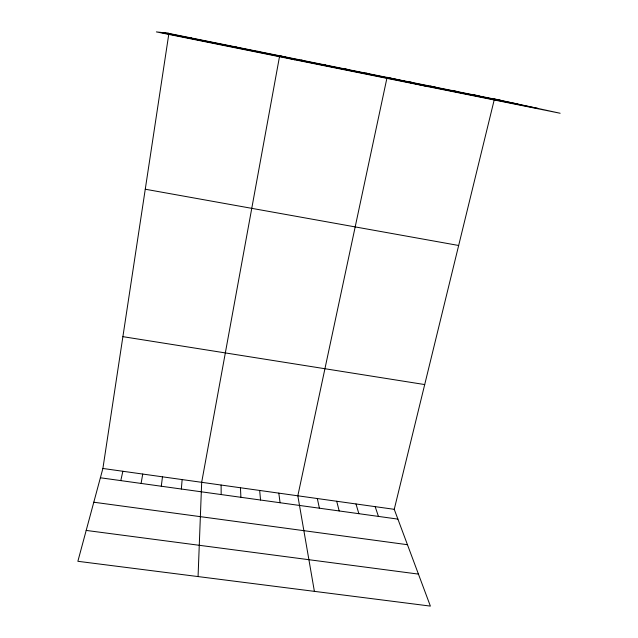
<?xml version="1.0" encoding="UTF-8"?>
<svg xmlns="http://www.w3.org/2000/svg" width="638" height="638" viewBox="0 0 638 638"><rect width="100%" height="100%" fill="white"/><g stroke="black" fill="none" stroke-linecap="round" stroke-linejoin="round"><path stroke-width="0.96" d="M198.067 576.577L201.68 482.32L279.5 56.607M181.352 489.027L182.133 479.577M161.278 486.236L162.483 476.825M494.203 99.911L394.244 509.323L430.379 606.1L77.868 561.296L102.893 468.467L168.918 33.335L156.374 31.9L560.132 113.253L494.426 98.97M141.094 483.437L142.729 474.05M120.789 480.613L122.863 471.267M190.674 37.825L191.344 37.857M86.186 530.425L418.432 574.104M93.794 502.218L407.451 544.708M100.381 477.774L397.897 519.109M102.893 468.467L394.244 509.323M122.895 336.657L424.701 384.562M145.265 189.223L458.658 245.486M164.437 32.825L518.048 104.106M160.624 32.386L538.017 108.444M167.69 33.192L500.91 100.381M473.229 94.695L479.226 96.011M451.887 90.389L457.406 91.609M430.427 86.066L435.451 87.183M408.822 81.712L413.352 82.725M427.994 86.624L387.091 77.326L297.826 495.806L314.39 591.354M365.869 73.051L369.394 73.864M344.512 68.745L347.543 69.454M323.035 64.406L325.547 65.02M301.415 60.052L303.417 60.562M279.675 55.665L294.772 59.789M257.792 51.255L258.749 51.55M235.781 46.813L236.196 47.005M375.168 506.652L378.438 516.405M355.988 503.964L358.867 513.686M336.712 501.261L339.185 510.95M317.325 498.541L319.399 508.207M278.806 493.134L280.074 502.744M259.674 490.455L260.543 500.025M240.446 487.759L240.909 497.297M221.115 485.047L221.171 494.562"/></g></svg>
